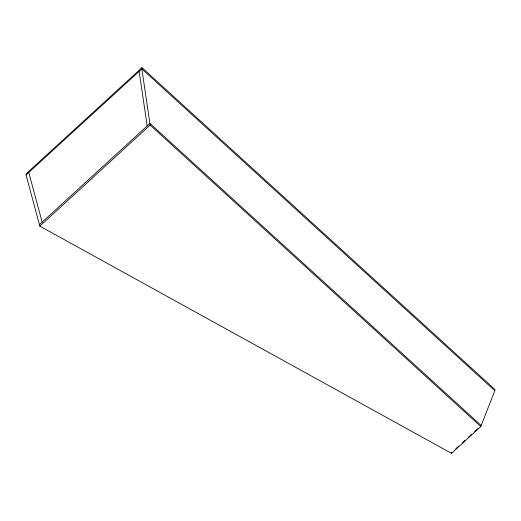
<?xml version="1.0" encoding="UTF-8"?>
<svg xmlns="http://www.w3.org/2000/svg" width="521" height="521" viewBox="0 0 521 521"><rect width="100%" height="100%" fill="white"/><g stroke="black" fill="none" stroke-linecap="round" stroke-linejoin="round"><path stroke-width="0.78" d="M26.05 174.971L26.174 173.721L141.972 67.652L494.95 389.487L494.826 390.737L480.792 426.543L451.525 453.348L39.83 226.134L26.05 174.971L141.842 68.902L141.972 67.652M451.525 453.348L451.935 452.3M39.427 224.636L149.905 123.431L481.202 425.494M39.83 226.134L150.146 125.073L141.842 68.902L494.826 390.737M455.842 448.724L458.825 445.996M462.088 443L465.077 440.265M468.359 437.262L471.336 434.534M474.631 431.512L477.62 428.776M150.146 125.073L480.792 426.543M28.766 172.484L42.136 222.148M139.133 71.384L147.189 125.913"/></g></svg>
